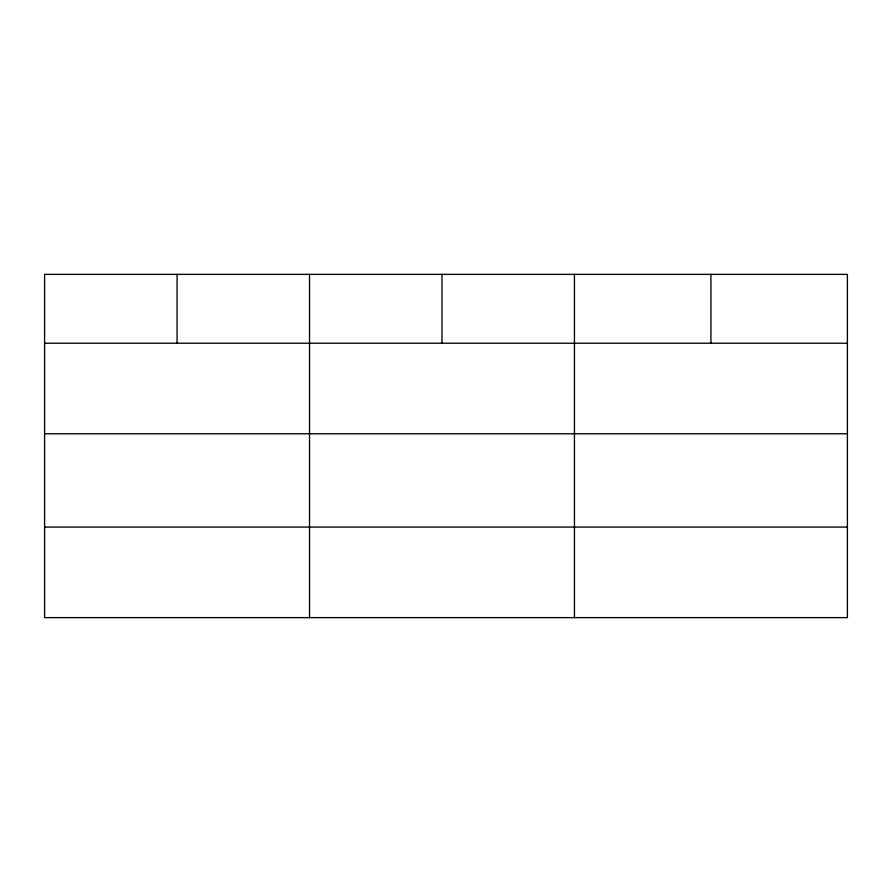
<?xml version="1.0" encoding="UTF-8"?>
<svg xmlns="http://www.w3.org/2000/svg" width="892" height="892" viewBox="0 0 892 892"><rect width="100%" height="100%" fill="white"/><g stroke="black" fill="none" stroke-linecap="round" stroke-linejoin="round"><path stroke-width="1.34" d="M847.4 433.768L847.4 274.368L44.6 274.368L44.6 617.632L847.4 617.632L847.4 433.768L44.6 433.768M44.6 343.219L847.4 343.219M44.6 527.072L847.4 527.072M710.924 274.368L710.924 343.219M574.448 274.368L574.448 617.632M441.986 274.368L441.986 343.219M309.524 274.368L309.524 617.632M177.062 274.368L177.062 343.219"/></g></svg>
